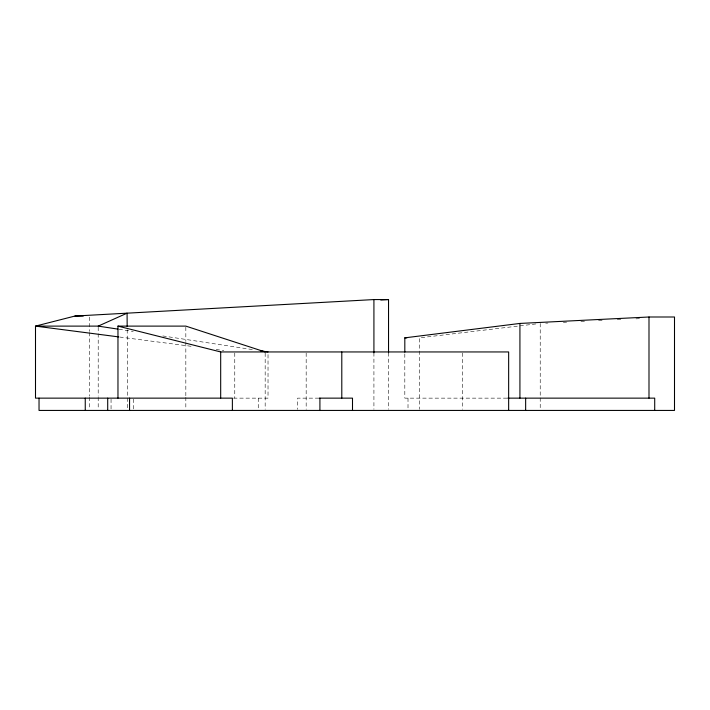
<?xml version="1.0" encoding="UTF-8"?>
<svg xmlns="http://www.w3.org/2000/svg" width="710" height="710" viewBox="0 0 710 710"><rect width="100%" height="100%" fill="white"/><g stroke="black" fill="none" stroke-linecap="round" stroke-linejoin="round"><path stroke-width="0.53" stroke-dasharray="3.55 2.66" d="M535.828 323.955L419.424 337.845L419.424 409.333M545.724 323.165L547.925 323.059M563.332 322.322L566.633 322.162M580.94 321.479L585.342 321.266M598.557 320.636L604.059 320.37M617.265 319.74L622.768 319.473M635.974 318.843L640.376 318.63M233.537 398.141L268.025 398.141L268.025 353.048M318.852 398.141L297.596 398.141L297.596 409.404M506.958 398.141L404.815 398.141L404.815 353.198M119.804 337.046L193.164 346.551M216.159 349.533L223.819 350.527M119.023 329.28L133.258 331.446M162.847 335.945L254.881 349.95M127.196 329.751L127.738 409.324M540.221 323.432L540.221 409.333M462.325 353.048L462.325 409.333M408.01 398.141L408.01 409.404M388.539 352.781L388.539 409.324M373.921 352.781L373.921 409.324M306.17 353.048L306.17 409.404M265.167 353.048L265.167 409.333M258.254 398.141L258.254 410.433M234.77 353.048L234.77 398.141M185.834 327.212L185.834 341.448M185.834 342.539L185.834 396.198M185.834 397.289L185.834 409.333M133.507 399.162L133.507 409.404M111.053 399.162L111.053 409.404M98.202 327.212L98.202 332.679M98.202 333.78L98.202 396.198M98.202 397.289L98.202 409.333M89.531 317.148L89.531 331.419M89.531 332.511L89.531 396.162M89.531 397.263L89.531 409.333"/><path stroke-width="1.06" d="M232.374 410.433L232.374 398.141L35.5 398.141L35.5 326.112L98.202 326.112L127.081 313.172L127.17 326.44M388.539 352.781L388.539 299.567L373.921 299.567L74.923 316.048L35.5 326.112L118.712 336.904M404.815 352.098L404.815 337.845L519.924 323.432L648.993 316.997L674.5 316.997L674.5 410.433L39.032 410.433L39.032 398.141M380.782 299.993L388.539 299.567M74.923 316.048L83.265 316.048M117.966 398.141L117.966 326.112L185.834 326.112L265.167 351.947M404.815 337.845L406.901 337.845M117.966 326.112L220.686 351.947L508.653 351.947L508.653 410.433M319.402 398.141L352.497 398.141L352.497 410.433M507.748 398.141L654.709 398.141L654.709 410.433M98.202 326.112L117.922 329.112M260.357 350.775L268.025 351.947M648.993 316.997L648.993 398.141M525.648 398.141L525.648 410.433M519.924 323.432L519.924 398.141M373.921 299.567L373.921 352.781M341.794 351.947L341.794 398.141M319.917 398.141L319.917 410.433M220.686 351.947L220.686 398.141M129.557 398.141L129.557 410.433M107.707 398.141L107.707 410.433M85.253 398.141L85.253 410.433"/></g></svg>
